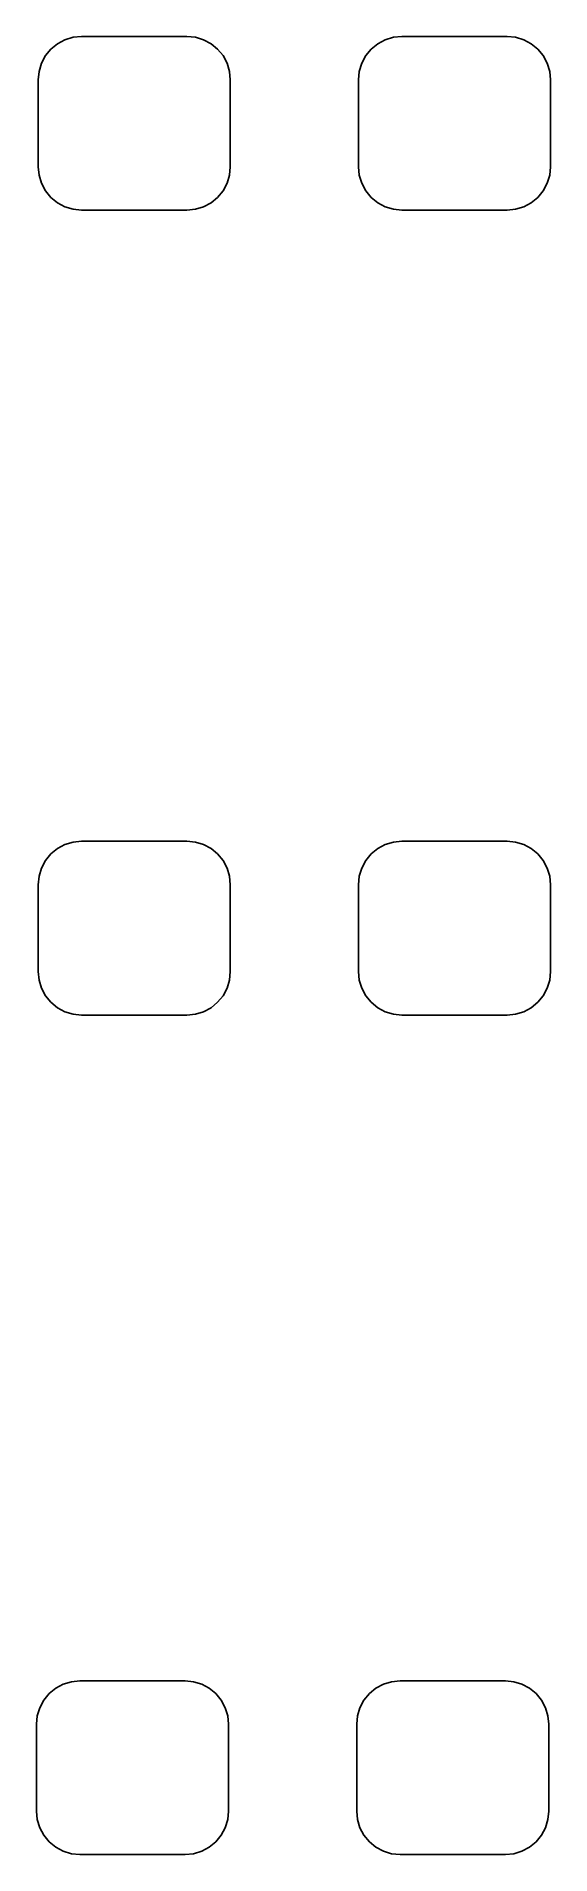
# Model space of a CAD drawing. Extents: x 25 to 211, y 22 to 129.
# Drawn here: x 25.44 to 28.25, y 33.46 to 43.4 of the extents above.
import ezdxf

# ---------------------------------------------------------------- set-up
doc = ezdxf.new("R2010")
doc.units = 0
doc.layers.add('BLACK', color=7, linetype='CONTINUOUS')

msp = doc.modelspace()

# ---------------------------------------------------------------- linework, layer by layer
at = {"layer": 'BLACK', "linetype": 'CONTINUOUS'}
for p, q in [((25.5211, 43.3278), (25.557, 43.3574)), ((25.557, 43.3574), (25.5981, 43.3793)), ((25.5981, 43.3793), (25.6427, 43.3928)), ((25.6427, 43.3928), (25.689, 43.3974)), ((25.689, 43.3974), (26.264, 43.3974)), ((26.264, 43.3974), (26.3103, 43.3928)), ((26.3103, 43.3928), (26.3549, 43.3793)), ((26.3549, 43.3793), (26.3959, 43.3574)), ((26.3959, 43.3574), (26.4319, 43.3278)), ((27.2711, 43.3278), (27.307, 43.3574)), ((27.307, 43.3574), (27.3481, 43.3793)), ((27.3481, 43.3793), (27.3927, 43.3928)), ((27.3927, 43.3928), (27.439, 43.3974)), ((27.439, 43.3974), (28.014, 43.3974)), ((28.014, 43.3974), (28.0603, 43.3928)), ((28.0603, 43.3928), (28.1049, 43.3793)), ((28.1049, 43.3793), (28.1459, 43.3574)), ((28.1459, 43.3574), (28.1819, 43.3278)), ((25.4561, 43.2062), (25.4696, 43.2508)), ((25.4696, 43.2508), (25.4915, 43.2919)), ((25.4915, 43.2919), (25.5211, 43.3278)), ((26.4319, 43.3278), (26.4615, 43.2919)), ((26.4615, 43.2919), (26.4834, 43.2508)), ((26.4834, 43.2508), (26.4969, 43.2062)), ((27.2061, 43.2062), (27.2196, 43.2508)), ((27.2196, 43.2508), (27.2415, 43.2919)), ((27.2415, 43.2919), (27.2711, 43.3278)), ((28.1819, 43.3278), (28.2115, 43.2919)), ((28.2115, 43.2919), (28.2334, 43.2508)), ((28.2334, 43.2508), (28.2469, 43.2062)), ((25.4515, 43.1599), (25.4561, 43.2062)), ((25.4515, 42.6849), (25.4515, 43.1599)), ((26.4969, 43.2062), (26.5015, 43.1599)), ((26.5015, 43.1599), (26.5015, 42.6849)), ((27.2015, 43.1599), (27.2061, 43.2062)), ((27.2015, 42.6849), (27.2015, 43.1599)), ((28.2469, 43.2062), (28.2515, 43.1599)), ((28.2515, 43.1599), (28.2515, 42.6849)), ((25.4561, 42.6386), (25.4515, 42.6849)), ((26.5015, 42.6849), (26.4969, 42.6386)), ((27.2061, 42.6386), (27.2015, 42.6849)), ((28.2515, 42.6849), (28.2469, 42.6386)), ((25.4696, 42.594), (25.4561, 42.6386)), ((25.4915, 42.553), (25.4696, 42.594)), ((25.5211, 42.517), (25.4915, 42.553)), ((26.4615, 42.553), (26.4319, 42.517)), ((26.4834, 42.594), (26.4615, 42.553)), ((26.4969, 42.6386), (26.4834, 42.594)), ((27.2196, 42.594), (27.2061, 42.6386)), ((27.2415, 42.553), (27.2196, 42.594)), ((27.2711, 42.517), (27.2415, 42.553)), ((28.2115, 42.553), (28.1819, 42.517)), ((28.2334, 42.594), (28.2115, 42.553)), ((28.2469, 42.6386), (28.2334, 42.594)), ((25.557, 42.4874), (25.5211, 42.517)), ((25.5981, 42.4655), (25.557, 42.4874)), ((25.6427, 42.452), (25.5981, 42.4655)), ((25.689, 42.4474), (25.6427, 42.452)), ((26.264, 42.4474), (25.689, 42.4474)), ((26.3103, 42.452), (26.264, 42.4474)), ((26.3549, 42.4655), (26.3103, 42.452)), ((26.3959, 42.4874), (26.3549, 42.4655)), ((26.4319, 42.517), (26.3959, 42.4874)), ((27.307, 42.4874), (27.2711, 42.517)), ((27.3481, 42.4655), (27.307, 42.4874)), ((27.3927, 42.452), (27.3481, 42.4655)), ((27.439, 42.4474), (27.3927, 42.452)), ((28.014, 42.4474), (27.439, 42.4474)), ((28.0603, 42.452), (28.014, 42.4474)), ((28.1049, 42.4655), (28.0603, 42.452)), ((28.1459, 42.4874), (28.1049, 42.4655)), ((28.1819, 42.517), (28.1459, 42.4874)), ((25.557, 38.9574), (25.5981, 38.9793)), ((25.5981, 38.9793), (25.6427, 38.9928)), ((25.6427, 38.9928), (25.689, 38.9974)), ((25.689, 38.9974), (26.264, 38.9974)), ((26.264, 38.9974), (26.3103, 38.9928)), ((26.3103, 38.9928), (26.3549, 38.9793)), ((26.3549, 38.9793), (26.3959, 38.9574)), ((27.307, 38.9574), (27.3481, 38.9793)), ((27.3481, 38.9793), (27.3927, 38.9928)), ((27.3927, 38.9928), (27.439, 38.9974)), ((27.439, 38.9974), (28.014, 38.9974)), ((28.014, 38.9974), (28.0603, 38.9928)), ((28.0603, 38.9928), (28.1049, 38.9793)), ((28.1049, 38.9793), (28.1459, 38.9574)), ((25.4696, 38.8508), (25.4915, 38.8918)), ((25.4915, 38.8918), (25.5211, 38.9278)), ((25.5211, 38.9278), (25.557, 38.9574)), ((26.3959, 38.9574), (26.4319, 38.9278)), ((26.4319, 38.9278), (26.4615, 38.8918)), ((26.4615, 38.8918), (26.4834, 38.8508)), ((27.2196, 38.8508), (27.2415, 38.8918)), ((27.2415, 38.8918), (27.2711, 38.9278)), ((27.2711, 38.9278), (27.307, 38.9574)), ((28.1459, 38.9574), (28.1819, 38.9278)), ((28.1819, 38.9278), (28.2115, 38.8918)), ((28.2115, 38.8918), (28.2334, 38.8508)), ((25.4515, 38.7599), (25.4561, 38.8062)), ((25.4561, 38.8062), (25.4696, 38.8508)), ((26.4834, 38.8508), (26.4969, 38.8062)), ((26.4969, 38.8062), (26.5015, 38.7599)), ((27.2015, 38.7599), (27.2061, 38.8062)), ((27.2061, 38.8062), (27.2196, 38.8508)), ((28.2334, 38.8508), (28.2469, 38.8062)), ((28.2469, 38.8062), (28.2515, 38.7599)), ((25.4515, 38.2849), (25.4515, 38.7599)), ((26.5015, 38.7599), (26.5015, 38.2849)), ((27.2015, 38.2849), (27.2015, 38.7599)), ((28.2515, 38.7599), (28.2515, 38.2849)), ((25.4561, 38.2386), (25.4515, 38.2849)), ((26.5015, 38.2849), (26.4969, 38.2386)), ((27.2061, 38.2386), (27.2015, 38.2849)), ((28.2515, 38.2849), (28.2469, 38.2386)), ((25.4696, 38.194), (25.4561, 38.2386)), ((25.4915, 38.153), (25.4696, 38.194)), ((26.4834, 38.194), (26.4615, 38.153)), ((26.4969, 38.2386), (26.4834, 38.194)), ((27.2196, 38.194), (27.2061, 38.2386)), ((27.2415, 38.153), (27.2196, 38.194)), ((28.2334, 38.194), (28.2115, 38.153)), ((28.2469, 38.2386), (28.2334, 38.194)), ((25.5211, 38.117), (25.4915, 38.153)), ((25.557, 38.0874), (25.5211, 38.117)), ((25.5981, 38.0655), (25.557, 38.0874)), ((26.3959, 38.0874), (26.3549, 38.0655)), ((26.4319, 38.117), (26.3959, 38.0874)), ((26.4615, 38.153), (26.4319, 38.117)), ((27.2711, 38.117), (27.2415, 38.153)), ((27.307, 38.0874), (27.2711, 38.117)), ((27.3481, 38.0655), (27.307, 38.0874)), ((28.1459, 38.0874), (28.1049, 38.0655)), ((28.1819, 38.117), (28.1459, 38.0874)), ((28.2115, 38.153), (28.1819, 38.117)), ((25.6427, 38.052), (25.5981, 38.0655)), ((25.689, 38.0474), (25.6427, 38.052)), ((26.264, 38.0474), (25.689, 38.0474)), ((26.3103, 38.052), (26.264, 38.0474)), ((26.3549, 38.0655), (26.3103, 38.052)), ((27.3927, 38.052), (27.3481, 38.0655)), ((27.439, 38.0474), (27.3927, 38.052)), ((28.014, 38.0474), (27.439, 38.0474)), ((28.0603, 38.052), (28.014, 38.0474)), ((28.1049, 38.0655), (28.0603, 38.052)), ((25.5884, 34.3895), (25.6329, 34.403)), ((25.6329, 34.403), (25.6793, 34.4075)), ((25.6793, 34.4075), (26.2543, 34.4075)), ((26.2543, 34.4075), (26.3006, 34.403)), ((26.3006, 34.403), (26.3451, 34.3895)), ((27.3384, 34.3895), (27.3829, 34.403)), ((27.3829, 34.403), (27.4293, 34.4075)), ((27.4293, 34.4075), (28.0043, 34.4075)), ((28.0043, 34.4075), (28.0506, 34.403)), ((28.0506, 34.403), (28.0951, 34.3895)), ((25.4598, 34.2609), (25.4818, 34.302)), ((25.4818, 34.302), (25.5113, 34.338)), ((25.5113, 34.338), (25.5473, 34.3675)), ((25.5473, 34.3675), (25.5884, 34.3895)), ((26.3451, 34.3895), (26.3862, 34.3675)), ((26.3862, 34.3675), (26.4222, 34.338)), ((26.4222, 34.338), (26.4517, 34.302)), ((26.4517, 34.302), (26.4737, 34.2609)), ((27.2098, 34.2609), (27.2318, 34.302)), ((27.2318, 34.302), (27.2613, 34.338)), ((27.2613, 34.338), (27.2973, 34.3675)), ((27.2973, 34.3675), (27.3384, 34.3895)), ((28.0951, 34.3895), (28.1362, 34.3675)), ((28.1362, 34.3675), (28.1722, 34.338)), ((28.1722, 34.338), (28.2017, 34.302)), ((28.2017, 34.302), (28.2237, 34.2609)), ((25.4418, 34.17), (25.4463, 34.2164)), ((25.4463, 34.2164), (25.4598, 34.2609)), ((26.4737, 34.2609), (26.4872, 34.2164)), ((26.4872, 34.2164), (26.4918, 34.17)), ((27.1918, 34.17), (27.1963, 34.2164)), ((27.1963, 34.2164), (27.2098, 34.2609)), ((28.2237, 34.2609), (28.2372, 34.2164)), ((28.2372, 34.2164), (28.2418, 34.17)), ((25.4418, 33.695), (25.4418, 34.17)), ((26.4918, 34.17), (26.4918, 33.695)), ((27.1918, 33.695), (27.1918, 34.17)), ((28.2418, 34.17), (28.2418, 33.695)), ((25.4463, 33.6487), (25.4418, 33.695)), ((25.4598, 33.6042), (25.4463, 33.6487)), ((25.4818, 33.5631), (25.4598, 33.6042)), ((26.4737, 33.6042), (26.4517, 33.5631)), ((26.4872, 33.6487), (26.4737, 33.6042)), ((26.4918, 33.695), (26.4872, 33.6487)), ((27.1963, 33.6487), (27.1918, 33.695)), ((27.2098, 33.6042), (27.1963, 33.6487)), ((27.2318, 33.5631), (27.2098, 33.6042)), ((28.2237, 33.6042), (28.2017, 33.5631)), ((28.2372, 33.6487), (28.2237, 33.6042)), ((28.2418, 33.695), (28.2372, 33.6487)), ((25.5113, 33.5271), (25.4818, 33.5631)), ((25.5473, 33.4976), (25.5113, 33.5271)), ((25.5884, 33.4756), (25.5473, 33.4976)), ((26.3862, 33.4976), (26.3451, 33.4756)), ((26.4222, 33.5271), (26.3862, 33.4976)), ((26.4517, 33.5631), (26.4222, 33.5271)), ((27.2613, 33.5271), (27.2318, 33.5631)), ((27.2973, 33.4976), (27.2613, 33.5271)), ((27.3384, 33.4756), (27.2973, 33.4976)), ((28.1362, 33.4976), (28.0951, 33.4756)), ((28.1722, 33.5271), (28.1362, 33.4976)), ((28.2017, 33.5631), (28.1722, 33.5271)), ((25.6329, 33.4621), (25.5884, 33.4756)), ((25.6793, 33.4575), (25.6329, 33.4621)), ((26.2543, 33.4575), (25.6793, 33.4575)), ((26.3006, 33.4621), (26.2543, 33.4575)), ((26.3451, 33.4756), (26.3006, 33.4621)), ((27.3829, 33.4621), (27.3384, 33.4756)), ((27.4293, 33.4575), (27.3829, 33.4621)), ((28.0043, 33.4575), (27.4293, 33.4575)), ((28.0506, 33.4621), (28.0043, 33.4575)), ((28.0951, 33.4756), (28.0506, 33.4621))]:
    msp.add_line(p, q, dxfattribs=at)

doc.saveas('drawing.dxf')
